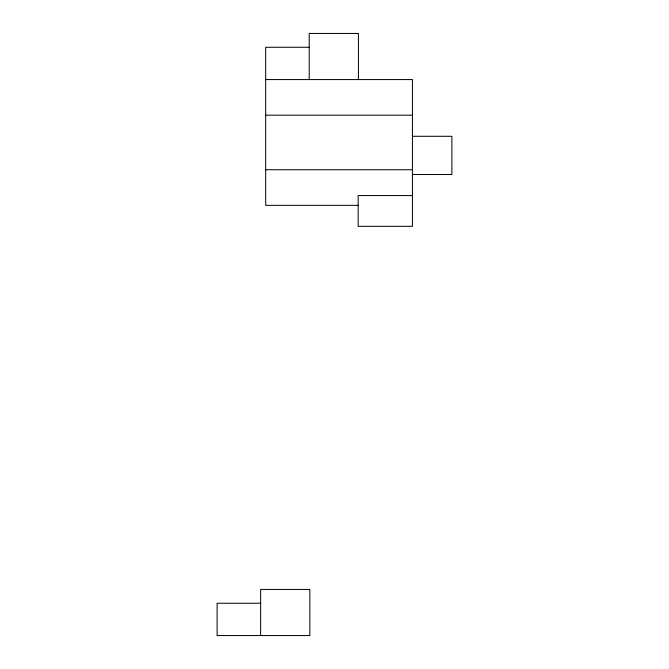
<?xml version="1.0" encoding="UTF-8"?>
<svg xmlns="http://www.w3.org/2000/svg" width="669" height="669" viewBox="0 0 669 669"><rect width="100%" height="100%" fill="white"/><g stroke="black" fill="none" stroke-linecap="round" stroke-linejoin="round"><path stroke-width="1" d="M309.22 47.265L265.693 47.265L265.693 205.35L358.174 205.35M265.693 79.569L412.43 79.569L412.43 226.314L358.174 226.314L358.174 195.557L412.43 195.557M265.693 115.177L412.43 115.177M412.43 136.292L451.893 136.292L451.893 174.517L412.43 174.517M265.693 169.742L412.43 169.742M260.634 603.246L217.107 603.246L217.107 635.55L309.839 635.55L309.839 589.431L260.634 589.431L260.634 635.55M358.425 79.569L358.425 33.45L309.22 33.45L309.22 79.569"/></g></svg>
